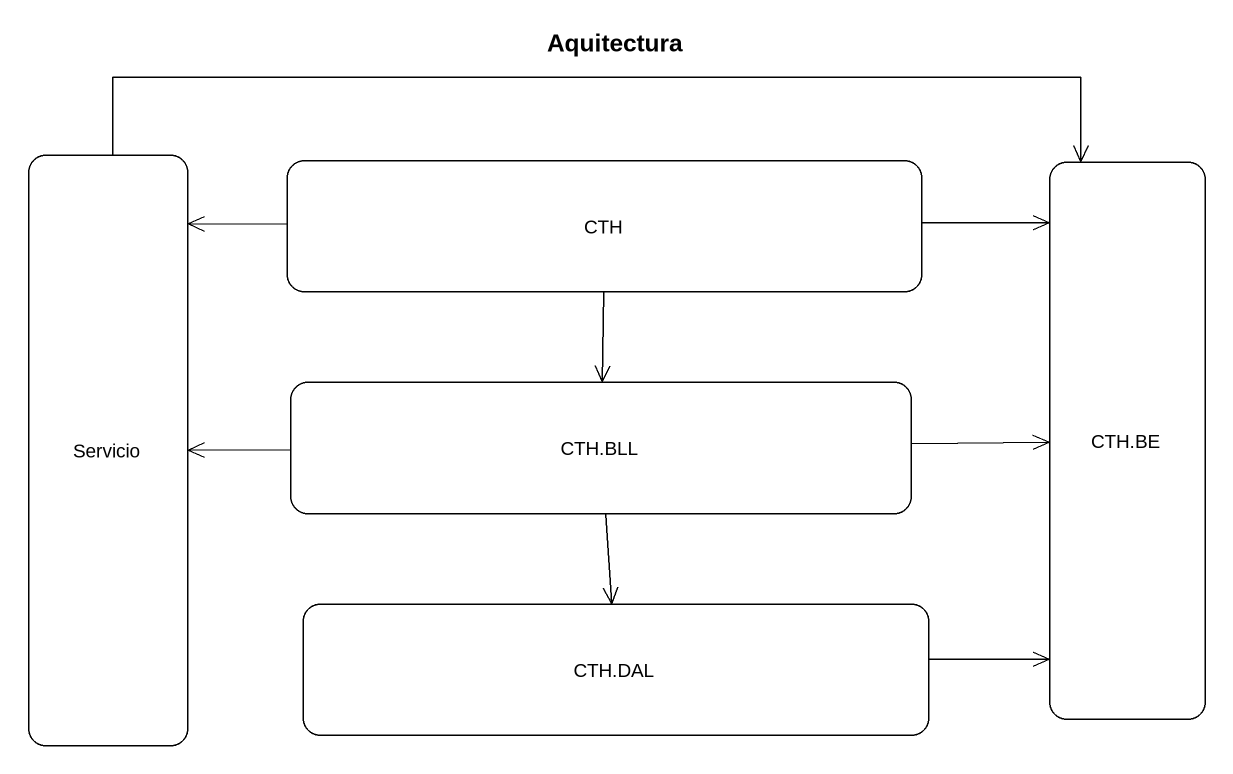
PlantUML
@startuml
title Aquitectura
hide empty description
state Servicio
state CTH
state "CTH.BE" as CTH_BE
state "CTH.BLL" as CTH_BLL
state "CTH.DAL" as CTH_DAL
Servicio -right-> CTH_BE
CTH -left-> Servicio
CTH -right-> CTH_BE
CTH --> CTH_BLL
CTH_BLL -left-> Servicio
CTH_BLL -right-> CTH_BE
CTH_BLL --> CTH_DAL
CTH_DAL -right-> CTH_BE
@enduml
